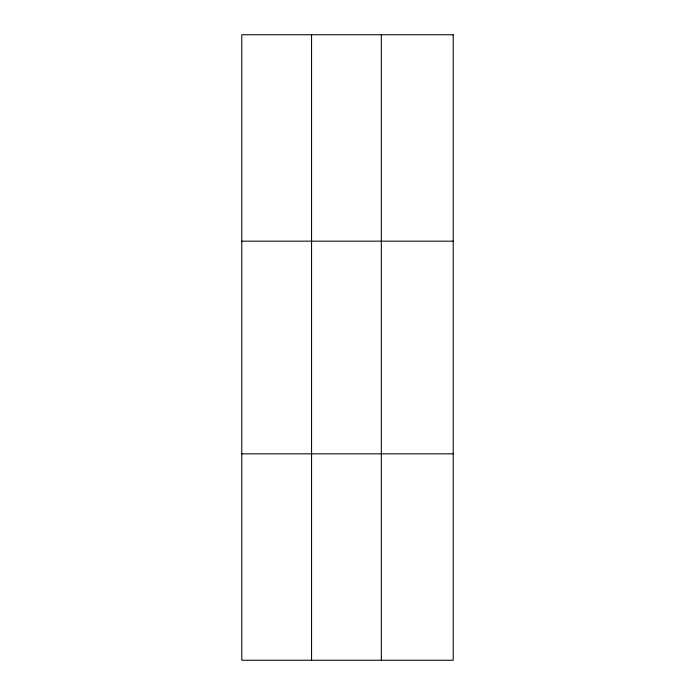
<?xml version="1.0" encoding="UTF-8"?>
<svg xmlns="http://www.w3.org/2000/svg" width="695" height="695" viewBox="0 0 695 695"><rect width="100%" height="100%" fill="white"/><g stroke="black" fill="none" stroke-linecap="round" stroke-linejoin="round"><path stroke-width="1.04" d="M311.56 34.75L311.56 660.25M381.329 34.75L381.329 660.25M241.782 241.165L453.218 241.165M241.782 453.835L453.218 453.835M453.218 34.75L453.218 660.25L241.782 660.25L241.782 34.75L453.218 34.75"/></g></svg>
